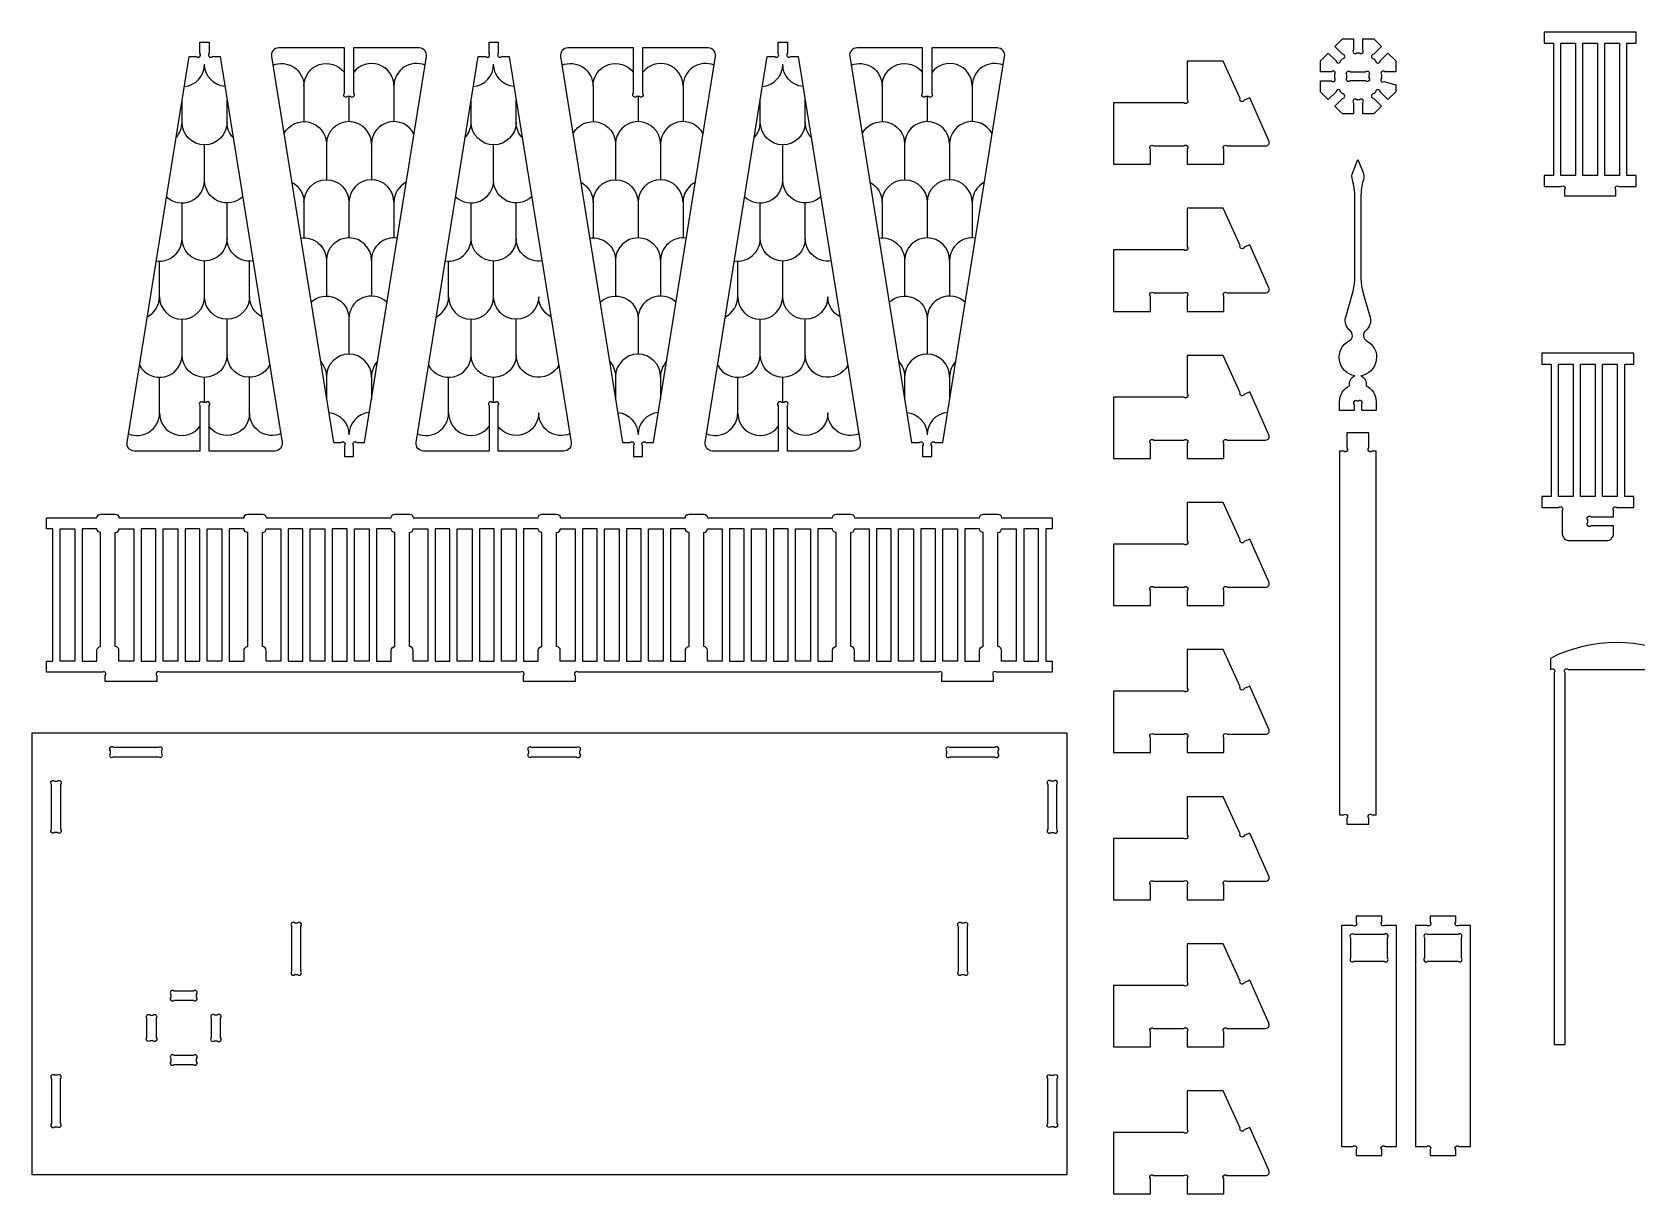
# Model space of a CAD drawing. Extents: x -47 to 298, y -129 to 173.
# Drawn here: x -42 to 45.3, y 110 to 173.1 of the extents above; entities that cross this region are included whole.
import ezdxf

# ---------------------------------------------------------------- set-up
doc = ezdxf.new("R2010")
doc.units = 0
doc.header["$MEASUREMENT"] = 0
doc.layers.get('0').update_dxf_attribs({"linetype": 'CONTINUOUS'})

msp = doc.modelspace()

# ---------------------------------------------------------------- linework, layer by layer
for points in [[(44.171, 164.243), (44.171, 164.566, -1), (44.348, 164.743), (45.271, 164.743), (45.271, 165.343), (44.771, 165.343), (44.771, 172.543), (45.271, 172.543), (45.271, 173.143), (40.271, 173.143), (40.271, 172.543), (40.771, 172.543), (40.771, 165.343), (40.271, 165.343), (40.271, 164.743), (41.194, 164.743, -1), (41.371, 164.566), (41.371, 164.243)], [(-33.429, 171.815), (-33.01, 171.815, 1), (-32.833, 171.992), (-32.833, 172.587), (-32.333, 172.587), (-32.333, 171.992, 1), (-32.156, 171.815), (-31.736, 171.815), (-28.371, 150.825, -0.464243), (-28.765, 150.359), (-32.333, 150.359), (-32.333, 152.826, 1), (-32.51, 153.003), (-32.656, 153.003, 1), (-32.833, 152.826), (-32.833, 150.359), (-36.4, 150.359, -0.464243), (-36.794, 150.825)], [(-25.577, 150.825), (-25.158, 150.825, -1), (-24.981, 150.648), (-24.981, 150.053), (-24.481, 150.053), (-24.481, 150.648, -1), (-24.304, 150.825), (-23.884, 150.825), (-20.519, 171.815, 0.464243), (-20.913, 172.281), (-24.481, 172.281), (-24.481, 169.814, -1), (-24.658, 169.636), (-24.804, 169.636, -1), (-24.981, 169.814), (-24.981, 172.281), (-28.548, 172.281, 0.464243), (-28.942, 171.815)], [(-17.707, 171.815), (-17.287, 171.815, 1), (-17.11, 171.992), (-17.11, 172.587), (-16.61, 172.587), (-16.61, 171.992, 1), (-16.433, 171.815), (-16.014, 171.815), (-12.648, 150.825, -0.464243), (-13.043, 150.359), (-16.61, 150.359), (-16.61, 152.826, 1), (-16.787, 153.003), (-16.933, 153.003, 1), (-17.11, 152.826), (-17.11, 150.359), (-20.678, 150.359, -0.464243), (-21.072, 150.825)], [(-9.855, 150.825), (-9.435, 150.825, -1), (-9.258, 150.648), (-9.258, 150.053), (-8.758, 150.053), (-8.758, 150.648, -1), (-8.581, 150.825), (-8.161, 150.825), (-4.796, 171.815, 0.464243), (-5.191, 172.281), (-8.758, 172.281), (-8.758, 169.814, -1), (-8.935, 169.636), (-9.081, 169.636, -1), (-9.258, 169.814), (-9.258, 172.281), (-12.826, 172.281, 0.464243), (-13.22, 171.815)], [(-1.984, 171.815), (-1.565, 171.815, 1), (-1.388, 171.992), (-1.388, 172.587), (-0.888, 172.587), (-0.888, 171.992, 1), (-0.711, 171.815), (-0.291, 171.815), (3.074, 150.825, -0.464243), (2.68, 150.359), (-0.888, 150.359), (-0.888, 152.826, 1), (-1.065, 153.003), (-1.211, 153.003, 1), (-1.388, 152.826), (-1.388, 150.359), (-4.955, 150.359, -0.464243), (-5.349, 150.825)], [(5.868, 150.825), (6.287, 150.825, -1), (6.464, 150.648), (6.464, 150.053), (6.964, 150.053), (6.964, 150.648, -1), (7.142, 150.825), (7.561, 150.825), (10.926, 171.815, 0.464243), (10.532, 172.281), (6.964, 172.281), (6.964, 169.814, -1), (6.787, 169.636), (6.642, 169.636, -1), (6.464, 169.814), (6.464, 172.281), (2.897, 172.281, 0.464243), (2.503, 171.815)], [(31.425, 170.81), (31.425, 170.623, 1), (31.556, 170.452), (32.196, 170.283), (32.196, 169.89), (31.775, 169.468), (31.354, 169.889, 1), (31.104, 169.889), (31, 169.786, 1), (31, 169.535), (31.421, 169.115), (30.999, 168.693), (30.403, 168.693), (30.403, 169.288, 1), (30.225, 169.465), (30.08, 169.465, 1), (29.903, 169.288), (29.903, 168.693), (29.306, 168.693), (28.884, 169.115), (29.305, 169.535, 1), (29.305, 169.786), (29.202, 169.889, 1), (28.951, 169.889), (28.53, 169.468), (28.109, 169.89), (28.109, 170.487), (28.703, 170.487, 1), (28.881, 170.664), (28.881, 170.81, 1), (28.703, 170.987), (28.109, 170.987), (28.109, 171.583), (28.53, 172.005), (28.951, 171.585, 1), (29.202, 171.585), (29.305, 171.688, 1), (29.305, 171.938), (28.884, 172.359), (29.306, 172.781), (29.903, 172.781), (29.903, 172.186, 1), (30.08, 172.009), (30.225, 172.009, 1), (30.403, 172.186), (30.403, 172.781), (30.999, 172.781), (31.421, 172.359), (31, 171.938, 1), (31, 171.688), (31.104, 171.585, 1), (31.354, 171.585), (31.775, 172.005), (32.196, 171.583), (32.196, 170.987), (31.602, 170.987, 1)], [(20.854, 171.559), (20.854, 169.469, -1), (20.677, 169.292), (16.854, 169.292), (16.854, 165.955), (18.854, 165.955), (18.854, 166.778, -1), (19.031, 166.955), (20.677, 166.955, -1), (20.854, 166.778), (20.854, 165.955), (22.854, 165.955), (22.854, 166.778, -1), (23.031, 166.955), (25.123, 166.955, 0.543691), (25.306, 167.237), (24.259, 169.573), (23.964, 169.441, -1), (23.73, 169.53), (22.822, 171.559)], [(29.722, 170.987), (30.556, 170.987, -1), (30.733, 170.81), (30.733, 170.664, -1), (30.556, 170.487), (29.722, 170.487, -1), (29.545, 170.664), (29.545, 170.81, -1)], [(30.613, 156.354, -0.718799), (30.305, 154.451, -0.374013), (30.584, 153.92, -0.284044), (31.133, 153.031), (31.133, 152.566), (30.346, 152.566), (30.346, 152.889, 1), (30.169, 153.066), (30.109, 153.066, 1), (29.932, 152.889), (29.932, 152.566), (29.145, 152.566), (29.145, 153.031, -0.284044), (29.695, 153.92, -0.374013), (29.974, 154.451, -0.718799), (29.665, 156.354, 0.544401), (29.715, 156.908, -0.306065), (29.476, 157.643), (29.845, 158.929, 0.070039), (29.974, 159.843), (29.974, 164.183, 0.071071), (29.841, 165.111, -0.166187), (29.859, 165.503), (30.139, 166.216), (30.42, 165.503, -0.166187), (30.437, 165.111, 0.071071), (30.305, 164.183), (30.305, 159.843, 0.070039), (30.434, 158.929), (30.803, 157.643, -0.306065), (30.564, 156.908, 0.544401)], [(20.854, 163.559), (20.854, 161.469, -1), (20.677, 161.292), (16.854, 161.292), (16.854, 157.955), (18.854, 157.955), (18.854, 158.778, -1), (19.031, 158.955), (20.677, 158.955, -1), (20.854, 158.778), (20.854, 157.955), (22.854, 157.955), (22.854, 158.778, -1), (23.031, 158.955), (25.123, 158.955, 0.543691), (25.306, 159.237), (24.259, 161.573), (23.964, 161.441, -1), (23.73, 161.53), (22.822, 163.559)], [(20.854, 155.559), (20.854, 153.469, -1), (20.677, 153.292), (16.854, 153.292), (16.854, 149.955), (18.854, 149.955), (18.854, 150.778, -1), (19.031, 150.955), (20.677, 150.955, -1), (20.854, 150.778), (20.854, 149.955), (22.854, 149.955), (22.854, 150.778, -1), (23.031, 150.955), (25.123, 150.955, 0.543691), (25.306, 151.237), (24.259, 153.573), (23.964, 153.441, -1), (23.73, 153.53), (22.822, 155.559)], [(40.149, 147.288), (41.072, 147.288, -1), (41.249, 147.111), (41.249, 145.888, 0.414214), (41.649, 145.488), (43.649, 145.488, 0.414214), (44.049, 145.888), (44.049, 146.288), (42.826, 146.288, -1), (42.649, 146.465), (42.649, 146.611, -1), (42.826, 146.788), (44.049, 146.788), (44.049, 147.111, -1), (44.226, 147.288), (45.149, 147.288), (45.149, 147.888), (44.649, 147.888), (44.649, 155.088), (45.149, 155.088), (45.149, 155.688), (40.149, 155.688), (40.149, 155.088), (40.649, 155.088), (40.649, 147.888), (40.149, 147.888)], [(31.133, 150.352), (30.91, 150.352, -1), (30.733, 150.529), (30.733, 151.352), (29.545, 151.352), (29.545, 150.529, -1), (29.368, 150.352), (29.145, 150.352), (29.145, 130.566), (29.368, 130.566, -1), (29.545, 130.389), (29.545, 130.066), (30.733, 130.066), (30.733, 130.389, -1), (30.91, 130.566), (31.133, 130.566)], [(20.854, 147.559), (20.854, 145.469, -1), (20.677, 145.292), (16.854, 145.292), (16.854, 141.955), (18.854, 141.955), (18.854, 142.778, -1), (19.031, 142.955), (20.677, 142.955, -1), (20.854, 142.778), (20.854, 141.955), (22.854, 141.955), (22.854, 142.778, -1), (23.031, 142.955), (25.123, 142.955, 0.543691), (25.306, 143.237), (24.259, 145.573), (23.964, 145.441, -1), (23.73, 145.53), (22.822, 147.559)], [(13.507, 138.322), (10.484, 138.322, 1), (10.307, 138.146), (10.307, 137.822), (7.507, 137.822), (7.507, 138.146, 1), (7.331, 138.322), (-12.26, 138.322, 1), (-12.436, 138.146), (-12.436, 137.822), (-15.236, 137.822), (-15.236, 138.146, 1), (-15.413, 138.322), (-35.003, 138.322, 1), (-35.18, 138.146), (-35.18, 137.822), (-37.98, 137.822), (-37.98, 138.146, 1), (-38.157, 138.322), (-41.18, 138.322), (-41.18, 138.922), (-40.836, 138.922), (-40.836, 146.122), (-41.18, 146.122), (-41.18, 146.722), (-38.436, 146.722, -0.414214), (-38.236, 146.922), (-37.436, 146.922, -0.414214), (-37.236, 146.722), (-30.436, 146.722, -0.414214), (-30.236, 146.922), (-29.436, 146.922, -0.414214), (-29.236, 146.722), (-22.436, 146.722, -0.414214), (-22.236, 146.922), (-21.436, 146.922, -0.414214), (-21.236, 146.722), (-14.436, 146.722, -0.414214), (-14.236, 146.922), (-13.436, 146.922, -0.414214), (-13.236, 146.722), (-6.436, 146.722, -0.414214), (-6.236, 146.922), (-5.436, 146.922, -0.414214), (-5.236, 146.722), (1.564, 146.722, -0.414214), (1.764, 146.922), (2.564, 146.922, -0.414214), (2.764, 146.722), (9.564, 146.722, -0.414214), (9.764, 146.922), (10.564, 146.922, -0.414214), (10.764, 146.722), (13.507, 146.722), (13.507, 146.122), (13.164, 146.122), (13.164, 138.922), (13.507, 138.922)], [(-38.236, 139.722), (-38.236, 145.922, -0.414214), (-38.436, 146.122), (-39.236, 146.122), (-39.236, 138.922), (-38.436, 138.922), (-38.436, 139.522, -0.414214)], [(-37.436, 139.722), (-37.436, 145.922, 0.414214), (-37.236, 146.122), (-36.436, 146.122), (-36.436, 138.922), (-37.236, 138.922), (-37.236, 139.522, 0.414214)], [(-30.436, 138.922), (-30.436, 139.522, -0.414214), (-30.236, 139.722), (-30.236, 145.922, -0.414214), (-30.436, 146.122), (-31.236, 146.122), (-31.236, 138.922)], [(-29.236, 138.922), (-29.236, 139.522, 0.414214), (-29.436, 139.722), (-29.436, 145.922, 0.414214), (-29.236, 146.122), (-28.436, 146.122), (-28.436, 138.922)], [(-22.236, 139.722), (-22.236, 145.922, -0.414214), (-22.436, 146.122), (-23.236, 146.122), (-23.236, 138.922), (-22.436, 138.922), (-22.436, 139.522, -0.414214)], [(-21.436, 139.722), (-21.436, 145.922, 0.414214), (-21.236, 146.122), (-20.436, 146.122), (-20.436, 138.922), (-21.236, 138.922), (-21.236, 139.522, 0.414214)], [(-14.436, 138.922), (-14.436, 139.522, -0.414214), (-14.236, 139.722), (-14.236, 145.922, -0.414214), (-14.436, 146.122), (-15.236, 146.122), (-15.236, 138.922)], [(-13.236, 138.922), (-13.236, 139.522, 0.414214), (-13.436, 139.722), (-13.436, 145.922, 0.414214), (-13.236, 146.122), (-12.436, 146.122), (-12.436, 138.922)], [(-6.236, 139.722), (-6.236, 145.922, -0.414214), (-6.436, 146.122), (-7.236, 146.122), (-7.236, 138.922), (-6.436, 138.922), (-6.436, 139.522, -0.414214)], [(-5.236, 138.922), (-5.236, 139.522, 0.414214), (-5.436, 139.722), (-5.436, 145.922, 0.414214), (-5.236, 146.122), (-4.436, 146.122), (-4.436, 138.922)], [(1.764, 139.722), (1.764, 145.922, -0.414214), (1.564, 146.122), (0.764, 146.122), (0.764, 138.922), (1.564, 138.922), (1.564, 139.522, -0.414214)], [(2.764, 138.922), (2.764, 139.522, 0.414214), (2.564, 139.722), (2.564, 145.922, 0.414214), (2.764, 146.122), (3.564, 146.122), (3.564, 138.922)], [(9.764, 139.722), (9.764, 145.922, -0.414214), (9.564, 146.122), (8.764, 146.122), (8.764, 138.922), (9.564, 138.922), (9.564, 139.522, -0.414214)], [(10.764, 138.922), (10.764, 139.522, 0.414214), (10.564, 139.722), (10.564, 145.922, 0.414214), (10.764, 146.122), (11.564, 146.122), (11.564, 138.922)], [(41.407, 118.083), (41.407, 138.307, -1), (41.584, 138.483), (46.83, 138.483, -1), (47.007, 138.307), (47.007, 118.083), (47.607, 118.083), (47.607, 138.307, -1), (47.784, 138.483), (47.807, 138.483), (47.807, 139.083, 0.238913), (40.607, 139.083), (40.607, 138.483), (40.63, 138.483, -1), (40.807, 138.307), (40.807, 118.083)], [(20.854, 139.559), (20.854, 137.469, -1), (20.677, 137.292), (16.854, 137.292), (16.854, 133.955), (18.854, 133.955), (18.854, 134.778, -1), (19.031, 134.955), (20.677, 134.955, -1), (20.854, 134.778), (20.854, 133.955), (22.854, 133.955), (22.854, 134.778, -1), (23.031, 134.955), (25.123, 134.955, 0.543691), (25.306, 135.237), (24.259, 137.573), (23.964, 137.441, -1), (23.73, 137.53), (22.822, 139.559)], [(-35.091, 134.23), (-37.538, 134.23, 1), (-37.715, 134.053), (-37.715, 133.907, 1), (-37.538, 133.73), (-35.091, 133.73, 1), (-34.915, 133.907), (-34.915, 134.053, 1)], [(-14.794, 133.73), (-12.348, 133.73, 1), (-12.171, 133.907), (-12.171, 134.053, 1), (-12.348, 134.23), (-14.794, 134.23, 1), (-14.971, 134.053), (-14.971, 133.907, 1)], [(10.396, 134.23), (7.95, 134.23, 1), (7.773, 134.053), (7.773, 133.907, 1), (7.95, 133.73), (10.396, 133.73, 1), (10.573, 133.907), (10.573, 134.053, 1)], [(-40.415, 132.23), (-40.415, 129.784, -1), (-40.591, 129.607), (-40.738, 129.607, -1), (-40.915, 129.784), (-40.915, 132.23, -1), (-40.738, 132.407), (-40.591, 132.407, -1)], [(13.273, 132.23), (13.273, 129.784, 1), (13.45, 129.607), (13.596, 129.607, 1), (13.773, 129.784), (13.773, 132.23, 1), (13.596, 132.407), (13.45, 132.407, 1)], [(20.854, 131.559), (20.854, 129.469, -1), (20.677, 129.292), (16.854, 129.292), (16.854, 125.955), (18.854, 125.955), (18.854, 126.778, -1), (19.031, 126.955), (20.677, 126.955, -1), (20.854, 126.778), (20.854, 125.955), (22.854, 125.955), (22.854, 126.778, -1), (23.031, 126.955), (25.123, 126.955, 0.543691), (25.306, 127.237), (24.259, 129.573), (23.964, 129.441, -1), (23.73, 129.53), (22.822, 131.559)], [(30.046, 125.061), (30.046, 124.738, -1), (29.869, 124.561), (29.246, 124.561), (29.246, 112.54), (29.869, 112.54, -1), (30.046, 112.363), (30.046, 112.04), (31.446, 112.04), (31.446, 112.363, -1), (31.623, 112.54), (32.246, 112.54), (32.246, 124.561), (31.623, 124.561, -1), (31.446, 124.738), (31.446, 125.061)], [(34.067, 125.061), (34.067, 124.738, -1), (33.89, 124.561), (33.267, 124.561), (33.267, 112.54), (33.89, 112.54, -1), (34.067, 112.363), (34.067, 112.04), (35.467, 112.04), (35.467, 112.363, -1), (35.644, 112.54), (36.267, 112.54), (36.267, 124.561), (35.644, 124.561, -1), (35.467, 124.738), (35.467, 125.061)], [(-27.849, 124.508), (-27.849, 122.061, 1), (-27.672, 121.884), (-27.526, 121.884, 1), (-27.349, 122.061), (-27.349, 124.508, 1), (-27.526, 124.684), (-27.672, 124.684, 1)], [(8.401, 124.508), (8.401, 122.061, 1), (8.578, 121.884), (8.724, 121.884, 1), (8.901, 122.061), (8.901, 124.508, 1), (8.724, 124.684), (8.578, 124.684, 1)], [(29.746, 123.884), (29.746, 122.789, 1), (29.923, 122.612), (31.569, 122.612, 1), (31.746, 122.789), (31.746, 123.884, 1), (31.569, 124.061), (29.923, 124.061, 1)], [(33.767, 123.884), (33.767, 122.789, 1), (33.944, 122.612), (35.59, 122.612, 1), (35.767, 122.789), (35.767, 123.884, 1), (35.59, 124.061), (33.944, 124.061, 1)], [(20.854, 123.559), (20.854, 121.469, -1), (20.677, 121.292), (16.854, 121.292), (16.854, 117.955), (18.854, 117.955), (18.854, 118.778, -1), (19.031, 118.955), (20.677, 118.955, -1), (20.854, 118.778), (20.854, 117.955), (22.854, 117.955), (22.854, 118.778, -1), (23.031, 118.955), (25.123, 118.955, 0.543691), (25.306, 119.237), (24.259, 121.573), (23.964, 121.441, -1), (23.73, 121.53), (22.822, 123.559)], [(-34.238, 120.484), (-33.191, 120.484, 1), (-33.015, 120.661), (-33.015, 120.808, 1), (-33.191, 120.984), (-34.238, 120.984, 1), (-34.415, 120.808), (-34.415, 120.661, 1)], [(-35.215, 119.508), (-35.215, 118.461, -1), (-35.391, 118.284), (-35.538, 118.284, -1), (-35.715, 118.461), (-35.715, 119.508, -1), (-35.538, 119.684), (-35.391, 119.684, -1)], [(-32.215, 119.508), (-32.215, 118.461, 1), (-32.038, 118.284), (-31.891, 118.284, 1), (-31.715, 118.461), (-31.715, 119.508, 1), (-31.891, 119.684), (-32.038, 119.684, 1)], [(-33.191, 117.484), (-34.238, 117.484, 1), (-34.415, 117.308), (-34.415, 117.161, 1), (-34.238, 116.984), (-33.191, 116.984, 1), (-33.015, 117.161), (-33.015, 117.308, 1)], [(-40.915, 116.23), (-40.915, 113.784, 1), (-40.738, 113.607), (-40.591, 113.607, 1), (-40.415, 113.784), (-40.415, 116.23, 1), (-40.591, 116.407), (-40.738, 116.407, 1)], [(13.773, 116.23), (13.773, 113.784, -1), (13.596, 113.607), (13.45, 113.607, -1), (13.273, 113.784), (13.273, 116.23, -1), (13.45, 116.407), (13.596, 116.407, -1)], [(20.854, 115.559), (20.854, 113.469, -1), (20.677, 113.292), (16.854, 113.292), (16.854, 109.955), (18.854, 109.955), (18.854, 110.778, -1), (19.031, 110.955), (20.677, 110.955, -1), (20.854, 110.778), (20.854, 109.955), (22.854, 109.955), (22.854, 110.778, -1), (23.031, 110.955), (25.123, 110.955, 0.543691), (25.306, 111.237), (24.259, 113.573), (23.964, 113.441, -1), (23.73, 113.53), (22.822, 115.559)]]:
    msp.add_lwpolyline(points, format="xyb", close=True)
for points in [[(41.171, 165.343), (41.171, 172.543), (41.971, 172.543), (41.971, 165.343)], [(42.371, 165.343), (42.371, 172.543), (43.171, 172.543), (43.171, 165.343)], [(43.571, 165.343), (43.571, 172.543), (44.371, 172.543), (44.371, 165.343)], [(41.049, 147.888), (41.049, 155.088), (41.849, 155.088), (41.849, 147.888)], [(42.249, 147.888), (42.249, 155.088), (43.049, 155.088), (43.049, 147.888)], [(43.449, 147.888), (43.449, 155.088), (44.249, 155.088), (44.249, 147.888)], [(-40.436, 138.922), (-40.436, 146.122), (-39.636, 146.122), (-39.636, 138.922)], [(-35.236, 138.922), (-35.236, 146.122), (-36.036, 146.122), (-36.036, 138.922)], [(-34.036, 146.122), (-34.036, 138.922), (-34.836, 138.922), (-34.836, 146.122)], [(-32.836, 138.922), (-32.836, 146.122), (-33.636, 146.122), (-33.636, 138.922)], [(-31.636, 146.122), (-31.636, 138.922), (-32.436, 138.922), (-32.436, 146.122)], [(-28.036, 146.122), (-28.036, 138.922), (-27.236, 138.922), (-27.236, 146.122)], [(-26.836, 138.922), (-26.836, 146.122), (-26.036, 146.122), (-26.036, 138.922)], [(-25.636, 146.122), (-25.636, 138.922), (-24.836, 138.922), (-24.836, 146.122)], [(-24.436, 138.922), (-24.436, 146.122), (-23.636, 146.122), (-23.636, 138.922)], [(-19.236, 138.922), (-19.236, 146.122), (-20.036, 146.122), (-20.036, 138.922)], [(-18.036, 146.122), (-18.036, 138.922), (-18.836, 138.922), (-18.836, 146.122)], [(-16.836, 138.922), (-16.836, 146.122), (-17.636, 146.122), (-17.636, 138.922)], [(-15.636, 146.122), (-15.636, 138.922), (-16.436, 138.922), (-16.436, 146.122)], [(-12.036, 146.122), (-12.036, 138.922), (-11.236, 138.922), (-11.236, 146.122)], [(-10.836, 138.922), (-10.836, 146.122), (-10.036, 146.122), (-10.036, 138.922)], [(-9.636, 146.122), (-9.636, 138.922), (-8.836, 138.922), (-8.836, 146.122)], [(-8.436, 138.922), (-8.436, 146.122), (-7.636, 146.122), (-7.636, 138.922)], [(-4.036, 146.122), (-4.036, 138.922), (-3.236, 138.922), (-3.236, 146.122)], [(-2.836, 138.922), (-2.836, 146.122), (-2.036, 146.122), (-2.036, 138.922)], [(-1.636, 146.122), (-1.636, 138.922), (-0.836, 138.922), (-0.836, 146.122)], [(-0.436, 138.922), (-0.436, 146.122), (0.364, 146.122), (0.364, 138.922)], [(3.964, 146.122), (3.964, 138.922), (4.764, 138.922), (4.764, 146.122)], [(5.164, 138.922), (5.164, 146.122), (5.964, 146.122), (5.964, 138.922)], [(6.364, 146.122), (6.364, 138.922), (7.164, 138.922), (7.164, 146.122)], [(7.564, 138.922), (7.564, 146.122), (8.364, 146.122), (8.364, 138.922)], [(12.764, 138.922), (12.764, 146.122), (11.964, 146.122), (11.964, 138.922)], [(-41.962, 135.03), (14.32, 135.03), (14.32, 110.984), (-41.962, 110.984)]]:
    msp.add_lwpolyline(points, close=True)
for points in [[(-33.691, 170.182, 0.386683), (-32.583, 171.401)], [(-31.474, 170.182, -0.386683), (-32.583, 171.401)], [(-28.867, 171.346, -0.533027), (-27.18, 170.213, -0.718135), (-24.981, 170.954)], [(-20.594, 171.346, 0.533027), (-22.282, 170.213, 0.718135), (-24.481, 170.954)], [(-17.969, 170.182, 0.386683), (-16.86, 171.401)], [(-15.752, 170.182, -0.386683), (-16.86, 171.401)], [(-13.145, 171.346, -0.533027), (-11.457, 170.213, -0.718135), (-9.258, 170.954)], [(-4.871, 171.346, 0.533027), (-6.559, 170.213, 0.718135), (-8.758, 170.954)], [(-2.246, 170.182, 0.386683), (-1.138, 171.401)], [(-0.029, 170.182, -0.386683), (-1.138, 171.401)], [(2.578, 171.346, -0.533027), (4.266, 170.213, -0.718135), (6.464, 170.954)], [(10.851, 171.346, 0.533027), (9.163, 170.213, 0.718135), (6.964, 170.954)], [(-34.137, 167.403, 0.190036), (-33.807, 168.238)], [(-31.029, 167.403, -0.190036), (-31.358, 168.238, -1), (-33.807, 168.238)], [(-28.268, 167.611, -0.786796), (-25.955, 167.051)], [(-21.193, 167.611, 0.786796), (-23.506, 167.051, 1), (-25.955, 167.051)], [(-18.414, 167.403, 0.190036), (-18.085, 168.238)], [(-15.306, 167.403, -0.190036), (-15.636, 168.238, -1), (-18.085, 168.238)], [(-12.546, 167.611, -0.786796), (-10.233, 167.051)], [(-5.47, 167.611, 0.786796), (-7.784, 167.051, 1), (-10.233, 167.051)], [(-2.692, 167.403, 0.190036), (-2.362, 168.238)], [(0.416, 167.403, -0.190036), (0.087, 168.238, -1), (-2.362, 168.238)], [(3.177, 167.611, -0.786796), (5.49, 167.051)], [(10.252, 167.611, 0.786796), (7.939, 167.051, 1), (5.49, 167.051)], [(-34.652, 164.189, 0.659483), (-32.583, 165.076)], [(-30.514, 164.189, -0.659483), (-32.583, 165.076)], [(-27.846, 164.979, -0.281609), (-27.18, 163.888, -1), (-24.731, 163.888)], [(-21.615, 164.979, 0.281609), (-22.282, 163.888, 1), (-24.731, 163.888)], [(-18.929, 164.189, 0.659483), (-16.86, 165.076)], [(-14.791, 164.189, -0.659483), (-16.86, 165.076)], [(-12.124, 164.979, -0.281609), (-11.457, 163.888, -1), (-9.008, 163.888)], [(-5.892, 164.979, 0.281609), (-6.559, 163.888, 1), (-9.008, 163.888)], [(-3.207, 164.189, 0.659483), (-1.138, 165.076)], [(0.932, 164.189, -0.659483), (-1.138, 165.076)], [(3.599, 164.979, -0.281609), (4.266, 163.888, -1), (6.714, 163.888)], [(9.83, 164.979, 0.281609), (9.163, 163.888, 1), (6.714, 163.888)], [(-35.211, 160.702, 0.457939), (-33.807, 161.914)], [(-29.954, 160.702, -0.457939), (-31.358, 161.914, -1), (-33.807, 161.914)], [(-27.359, 161.937, -0.457939), (-25.955, 160.726)], [(-22.102, 161.937, 0.457939), (-23.506, 160.726, 1), (-25.955, 160.726)], [(-19.488, 160.702, 0.457939), (-18.085, 161.914)], [(-14.232, 160.702, -0.457939), (-15.636, 161.914, -1), (-18.085, 161.914)], [(-11.636, 161.937, -0.457939), (-10.233, 160.726)], [(-6.38, 161.937, 0.457939), (-7.784, 160.726, 1), (-10.233, 160.726)], [(-3.766, 160.702, 0.457939), (-2.362, 161.914)], [(1.491, 160.702, -0.457939), (0.087, 161.914, -1), (-2.362, 161.914)], [(4.086, 161.937, -0.457939), (5.49, 160.726)], [(9.343, 161.937, 0.457939), (7.939, 160.726, 1), (5.49, 160.726)], [(-35.698, 157.661, 0.281609), (-35.032, 158.751, 1), (-32.583, 158.751)], [(-29.467, 157.661, -0.281609), (-30.134, 158.751, -1), (-32.583, 158.751)], [(-26.8, 158.45, -0.659483), (-24.731, 157.564)], [(-22.661, 158.45, 0.659483), (-24.731, 157.564)], [(-19.976, 157.661, 0.281609), (-19.309, 158.751, 1), (-16.86, 158.751)], [(-13.744, 157.661, -0.281609), (-14.411, 158.751, -1), (-16.86, 158.751)], [(-11.077, 158.45, -0.659483), (-9.008, 157.564)], [(-6.939, 158.45, 0.659483), (-9.008, 157.564)], [(-4.253, 157.661, 0.281609), (-3.587, 158.751, 1), (-1.138, 158.751)], [(1.978, 157.661, -0.281609), (1.311, 158.751, -1), (-1.138, 158.751)], [(4.645, 158.45, -0.659483), (6.714, 157.564)], [(8.784, 158.45, 0.659483), (6.714, 157.564)], [(-36.12, 155.029, 0.786796), (-33.807, 155.589)], [(-29.045, 155.029, -0.786796), (-31.358, 155.589, -1), (-33.807, 155.589)], [(-23.177, 155.237, 0.190036), (-23.506, 154.402, 1), (-25.955, 154.402)], [(-20.398, 155.029, 0.786796), (-18.085, 155.589)], [(-13.322, 155.029, -0.786796), (-15.636, 155.589, -1), (-18.085, 155.589)], [(-7.454, 155.237, 0.190036), (-7.784, 154.402, 1), (-10.233, 154.402)], [(-4.675, 155.029, 0.786796), (-2.362, 155.589)], [(2.4, 155.029, -0.786796), (0.087, 155.589, -1), (-2.362, 155.589)], [(8.268, 155.237, 0.190036), (7.939, 154.402, 1), (5.49, 154.402)], [(-26.285, 155.237, -0.190036), (-25.955, 154.402)], [(-10.562, 155.237, -0.190036), (-10.233, 154.402)], [(5.16, 155.237, -0.190036), (5.49, 154.402)], [(-36.719, 151.293, 0.533027), (-35.032, 152.427, 0.718135), (-32.833, 151.685)], [(-28.446, 151.293, -0.533027), (-30.134, 152.427, -0.718135), (-32.333, 151.685)], [(-25.839, 152.458, -0.386683), (-24.731, 151.239)], [(-23.622, 152.458, 0.386683), (-24.731, 151.239)], [(-20.997, 151.293, 0.533027), (-19.309, 152.427, 0.718135), (-17.11, 151.685)], [(-12.723, 151.293, -0.533027), (-14.411, 152.427, -0.718135), (-16.61, 151.685)], [(-10.117, 152.458, -0.386683), (-9.008, 151.239)], [(-7.9, 152.458, 0.386683), (-9.008, 151.239)], [(-5.274, 151.293, 0.533027), (-3.587, 152.427, 0.718135), (-1.388, 151.685)], [(2.999, 151.293, -0.533027), (1.311, 152.427, -0.718135), (-0.888, 151.685)], [(5.606, 152.458, -0.386683), (6.714, 151.239)], [(7.823, 152.458, 0.386683), (6.714, 151.239)]]:
    msp.add_lwpolyline(points, format="xyb")
for points in [[(-27.18, 170.213), (-27.18, 168.275)], [(-22.282, 170.213), (-22.282, 168.275)], [(-11.457, 170.213), (-11.457, 168.275)], [(-6.559, 170.213), (-6.559, 168.275)], [(4.266, 170.213), (4.266, 168.275)], [(9.163, 170.213), (9.163, 168.275)], [(-33.807, 168.238), (-33.807, 169.458)], [(-31.358, 168.238), (-31.358, 169.458)], [(-24.731, 169.636), (-24.731, 168.275)], [(-18.085, 168.238), (-18.085, 169.458)], [(-15.636, 168.238), (-15.636, 169.458)], [(-9.008, 169.636), (-9.008, 168.275)], [(-2.362, 168.238), (-2.362, 169.458)], [(0.087, 168.238), (0.087, 169.458)], [(6.714, 169.636), (6.714, 168.275)], [(-32.583, 165.076), (-32.583, 167.014)], [(-25.955, 167.051), (-25.955, 165.113)], [(-23.506, 167.051), (-23.506, 165.113)], [(-16.86, 165.076), (-16.86, 167.014)], [(-10.233, 167.051), (-10.233, 165.113)], [(-7.784, 167.051), (-7.784, 165.113)], [(-1.138, 165.076), (-1.138, 167.014)], [(5.49, 167.051), (5.49, 165.113)], [(7.939, 167.051), (7.939, 165.113)], [(-33.807, 161.914), (-33.807, 163.852)], [(-31.358, 161.914), (-31.358, 163.852)], [(-27.18, 163.888), (-27.18, 161.951)], [(-24.731, 163.888), (-24.731, 161.951)], [(-22.282, 163.888), (-22.282, 161.951)], [(-18.085, 161.914), (-18.085, 163.852)], [(-15.636, 161.914), (-15.636, 163.852)], [(-11.457, 163.888), (-11.457, 161.951)], [(-9.008, 163.888), (-9.008, 161.951)], [(-6.559, 163.888), (-6.559, 161.951)], [(-2.362, 161.914), (-2.362, 163.852)], [(0.087, 161.914), (0.087, 163.852)], [(4.266, 163.888), (4.266, 161.951)], [(6.714, 163.888), (6.714, 161.951)], [(9.163, 163.888), (9.163, 161.951)], [(-35.032, 158.751), (-35.032, 160.689)], [(-32.583, 158.751), (-32.583, 160.689)], [(-30.134, 158.751), (-30.134, 160.689)], [(-25.955, 160.726), (-25.955, 158.788)], [(-23.506, 160.726), (-23.506, 158.788)], [(-19.309, 158.751), (-19.309, 160.689)], [(-16.86, 158.751), (-16.86, 160.689)], [(-10.233, 160.726), (-10.233, 158.788)], [(-7.784, 160.726), (-7.784, 158.788)], [(-3.587, 158.751), (-3.587, 160.689)], [(-1.138, 158.751), (-1.138, 160.689)], [(5.49, 160.726), (5.49, 158.788)], [(7.939, 160.726), (7.939, 158.788)], [(-33.807, 155.589), (-33.807, 157.527)], [(-31.358, 155.589), (-31.358, 157.527)], [(-24.731, 157.564), (-24.731, 155.626)], [(-18.085, 155.589), (-18.085, 157.527)], [(-15.636, 155.589), (-15.636, 157.527)], [(-9.008, 157.564), (-9.008, 155.626)], [(-2.362, 155.589), (-2.362, 157.527)], [(0.087, 155.589), (0.087, 157.527)], [(6.714, 157.564), (6.714, 155.626)], [(-35.032, 152.427), (-35.032, 154.365)], [(-32.583, 153.003), (-32.583, 154.365)], [(-30.134, 152.427), (-30.134, 154.365)], [(-25.955, 154.402), (-25.955, 153.182)], [(-23.506, 154.402), (-23.506, 153.182)], [(-19.309, 152.427), (-19.309, 154.365)], [(-16.86, 153.003), (-16.86, 154.365)], [(-10.233, 154.402), (-10.233, 153.182)], [(-7.784, 154.402), (-7.784, 153.182)], [(-3.587, 152.427), (-3.587, 154.365)], [(-1.138, 153.003), (-1.138, 154.365)], [(5.49, 154.402), (5.49, 153.182)], [(7.939, 154.402), (7.939, 153.182)]]:
    msp.add_lwpolyline(points)

doc.saveas('drawing.dxf')
